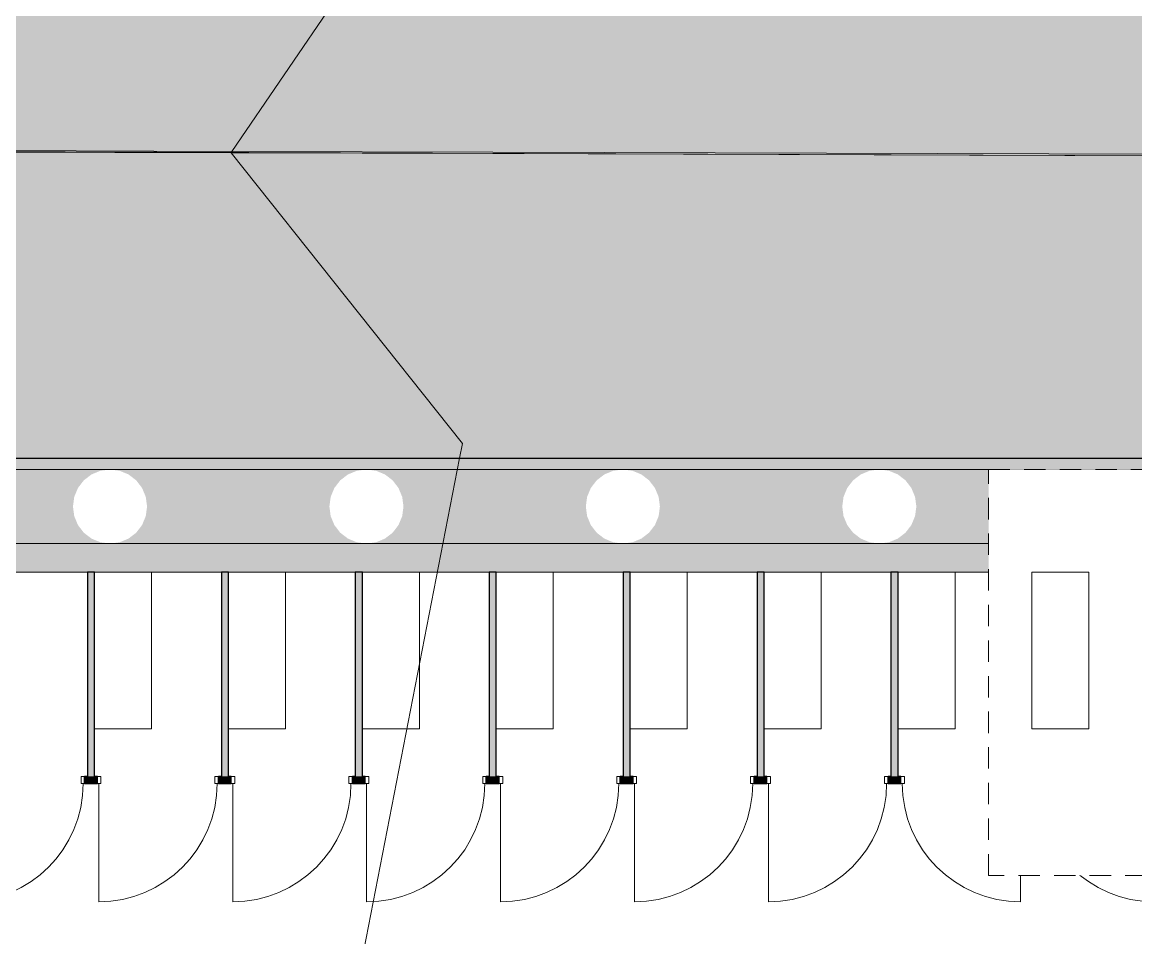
# Model space of a CAD drawing. Header units: metres. Extents: x -14 to 456, y -38 to 65.
# Drawn here: x 139.58 to 147.4, y 28.31 to 34.74 of the extents above; entities that cross this region are included whole.
import ezdxf

# ---------------------------------------------------------------- set-up
doc = ezdxf.new("R2010")
doc.units = ezdxf.units.M
doc.header["$MEASUREMENT"] = 0
doc.set_wipeout_variables(frame=1)
doc.linetypes.add('Strichlinie eng', pattern=[0.002, 0.0015, -0.0005])
doc.linetypes.add('Wipeout_Contour', pattern=[1, 0, -1])
for name, color, linetype in [('111 Wand Aussen - Bohrpfahlwand 80', 7, 'Continuous'), ('130 Wand Innen', 7, 'Continuous'), ('420 Rampe', 7, 'Continuous'), ('520 Fixeinbauten', 7, 'Continuous'), ('710 Gelände', 7, 'Continuous'), ('Neubau_840 Baulinien', 7, 'Continuous')]:
    doc.layers.add(name, color=color, linetype=linetype)
doc.linetypes.add('Grenze Grundstück', pattern='A,0,[3,415_260415_PP_VA_1_1 -2 FDM1.Shx,S=0.00031746,R=0,X=0,Y=0],-0.04,0', length=0.04)

# ---------------------------------------------------------------- blocks, each defined once
blk = doc.blocks.new('Freifläche_1_2', base_point=(82.9313, 64.5937))
at = {"layer": '710 Gelände', "color": 83, "linetype": 'Continuous', "lineweight": 13, "true_color": 0x89cd89}
for p, q in [((144.2401, 38.5079), (141.0565, 33.8311)), ((141.0498, 33.8211), (133.4028, 33.8454)), ((141.0565, 33.8311), (133.4029, 33.8554)), ((141.0498, 33.8211), (141.0565, 33.8311)), ((142.6742, 31.7791), (141.0498, 33.8211)), ((141.0498, 33.8211), (142.8879, 33.8153)), ((142.8879, 33.8253), (141.0565, 33.8311)), ((142.8879, 33.8253), (148.2768, 33.8082)), ((150.5008, 33.7911), (142.8879, 33.8153)), ((142.6742, 31.7791), (142.6544, 31.6774)), ((133.4068, 31.6777), (142.6544, 31.6774)), ((140.0354, 18.2075), (142.6544, 31.6774)), ((142.6544, 31.6774), (142.9138, 31.6774)), ((142.9138, 31.6774), (152.3944, 31.6772))]:
    blk.add_line(p, q, dxfattribs=at)
blk = doc.blocks.new('Decke_7_2', base_point=(152.7396, 33.784))
at = {"layer": '710 Gelände', "color": 8, "linetype": 'Continuous', "lineweight": 0, "flags": 128}
blk.add_lwpolyline([(152.7396, 33.784), (156.9346, 33.7707), (159.8185, 33.7707), (193.2396, 33.7375), (193.2396, 31.6424), (155.2758, 31.6777), (136.2907, 31.6777), (85.8153, 31.9703), (85.8153, 34.1186), (124.7565, 33.8729), (127.6404, 33.8729), (148.2619, 33.7982)], close=True, dxfattribs=at)
blk = doc.blocks.new('Wand_14_2', base_point=(133.4068, 31.6777))
at = {"layer": '111 Wand Aussen - Bohrpfahlwand 80', "linetype": 'Continuous', "lineweight": 0, "true_color": 0x000000}
for points in [[(134.4722, 31.6777), (134.4722, 31.5977), (134.8002, 31.5977), (134.8003, 31.5977), (134.8004, 31.5977), (136.6, 31.5977), (136.6003, 31.5977), (136.6005, 31.5977), (138.3999, 31.5977), (138.4003, 31.5977), (138.4006, 31.5977), (140.1998, 31.5977), (140.2003, 31.5978), (140.2007, 31.5977), (141.9997, 31.5977), (142.0003, 31.5978), (142.0008, 31.5977), (143.7995, 31.5977), (143.8003, 31.5978), (143.801, 31.5977), (145.5994, 31.5977), (145.6003, 31.5978), (145.6011, 31.5977), (147.3993, 31.5977), (147.4003, 31.5978), (147.4012, 31.5977), (148.9118, 31.5977), (148.9118, 31.6777)], [(134.4722, 31.5977), (134.4722, 31.0777), (148.9118, 31.0777), (148.9118, 31.5977), (147.4012, 31.5977), (147.4676, 31.589), (147.5303, 31.563), (147.5841, 31.5217), (147.6254, 31.4678), (147.6514, 31.4051), (147.6603, 31.3378), (147.6514, 31.2705), (147.6254, 31.2078), (147.5841, 31.154), (147.5303, 31.1127), (147.4676, 31.0867), (147.4003, 31.0778), (147.333, 31.0867), (147.2703, 31.1127), (147.2164, 31.154), (147.1751, 31.2078), (147.1491, 31.2705), (147.1403, 31.3378), (147.1491, 31.4051), (147.1751, 31.4678), (147.2164, 31.5217), (147.2703, 31.563), (147.333, 31.589), (147.3993, 31.5977), (145.6011, 31.5977), (145.6676, 31.589), (145.7303, 31.563), (145.7841, 31.5217), (145.8254, 31.4678), (145.8514, 31.4051), (145.8603, 31.3378), (145.8514, 31.2705), (145.8254, 31.2078), (145.7841, 31.154), (145.7303, 31.1126), (145.6676, 31.0867), (145.6003, 31.0778), (145.533, 31.0867), (145.4703, 31.1126), (145.4164, 31.154), (145.3751, 31.2078), (145.3491, 31.2705), (145.3403, 31.3378), (145.3491, 31.4051), (145.3751, 31.4678), (145.4164, 31.5217), (145.4703, 31.563), (145.533, 31.589), (145.5994, 31.5977), (143.801, 31.5977), (143.8676, 31.5889), (143.9303, 31.563), (143.9841, 31.5216), (144.0254, 31.4678), (144.0514, 31.4051), (144.0603, 31.3378), (144.0514, 31.2705), (144.0254, 31.2078), (143.9841, 31.154), (143.9303, 31.1126), (143.8676, 31.0867), (143.8003, 31.0778), (143.733, 31.0867), (143.6703, 31.1126), (143.6164, 31.154), (143.5751, 31.2078), (143.5491, 31.2705), (143.5403, 31.3378), (143.5491, 31.4051), (143.5751, 31.4678), (143.6164, 31.5216), (143.6703, 31.563), (143.733, 31.5889), (143.7995, 31.5977), (142.0009, 31.5977), (142.0676, 31.5889), (142.1303, 31.5629), (142.1841, 31.5216), (142.2254, 31.4678), (142.2514, 31.4051), (142.2603, 31.3378), (142.2514, 31.2705), (142.2254, 31.2078), (142.1841, 31.1539), (142.1303, 31.1126), (142.0676, 31.0866), (142.0003, 31.0778), (141.933, 31.0866), (141.8703, 31.1126), (141.8164, 31.1539), (141.7751, 31.2078), (141.7491, 31.2705), (141.7403, 31.3378), (141.7491, 31.4051), (141.7751, 31.4678), (141.8164, 31.5216), (141.8703, 31.5629), (141.933, 31.5889), (141.9997, 31.5977), (140.2007, 31.5977), (140.2676, 31.5889), (140.3303, 31.5629), (140.3841, 31.5216), (140.4254, 31.4678), (140.4514, 31.4051), (140.4603, 31.3378), (140.4514, 31.2705), (140.4254, 31.2078), (140.3841, 31.1539), (140.3303, 31.1126), (140.2676, 31.0866), (140.2003, 31.0778), (140.133, 31.0866), (140.0703, 31.1126), (140.0164, 31.1539), (139.9751, 31.2078), (139.9491, 31.2705), (139.9403, 31.3378), (139.9491, 31.4051), (139.9751, 31.4678), (140.0164, 31.5216), (140.0703, 31.5629), (140.133, 31.5889), (140.1998, 31.5977), (138.4006, 31.5977), (138.4676, 31.5889), (138.5303, 31.5629), (138.5841, 31.5216), (138.6254, 31.4677), (138.6514, 31.405), (138.6603, 31.3377), (138.6514, 31.2705), (138.6254, 31.2077), (138.5841, 31.1539), (138.5303, 31.1126), (138.4676, 31.0866), (138.4003, 31.0777), (138.333, 31.0866), (138.2703, 31.1126), (138.2164, 31.1539), (138.1751, 31.2077), (138.1491, 31.2705), (138.1403, 31.3377), (138.1491, 31.405), (138.1751, 31.4677), (138.2164, 31.5216), (138.2703, 31.5629), (138.333, 31.5889), (138.3999, 31.5977), (136.6005, 31.5977), (136.6676, 31.5889), (136.7303, 31.5629), (136.7841, 31.5216), (136.8254, 31.4677), (136.8514, 31.405), (136.8603, 31.3377), (136.8514, 31.2704), (136.8254, 31.2077), (136.7841, 31.1539), (136.7303, 31.1126), (136.6676, 31.0866), (136.6003, 31.0777), (136.533, 31.0866), (136.4703, 31.1126), (136.4164, 31.1539), (136.3751, 31.2077), (136.3491, 31.2704), (136.3403, 31.3377), (136.3491, 31.405), (136.3751, 31.4677), (136.4164, 31.5216), (136.4703, 31.5629), (136.533, 31.5889), (136.6, 31.5977), (134.8004, 31.5977), (134.8676, 31.5889), (134.9303, 31.5629), (134.9841, 31.5216), (135.0254, 31.4677), (135.0514, 31.405), (135.0603, 31.3377), (135.0514, 31.2704), (135.0254, 31.2077), (134.9841, 31.1539), (134.9303, 31.1125), (134.8676, 31.0866), (134.8003, 31.0777), (134.733, 31.0866), (134.6703, 31.1125), (134.6164, 31.1539), (134.5751, 31.2077), (134.5491, 31.2704), (134.5403, 31.3377), (134.5491, 31.405), (134.5751, 31.4677), (134.6164, 31.5216), (134.6703, 31.5629), (134.733, 31.5889), (134.8002, 31.5977)], [(148.9118, 31.0777), (134.4722, 31.0777), (134.4722, 30.8777), (148.9118, 30.8777)]]:
    blk.add_hatch(color=18, dxfattribs=at).paths.add_polyline_path(points)
at = {"layer": '111 Wand Aussen - Bohrpfahlwand 80', "color": 7, "linetype": 'Continuous', "lineweight": 13}
for p, q in [((140.1998, 31.5977), (138.4006, 31.5977)), ((141.9997, 31.5977), (140.2007, 31.5977)), ((143.7995, 31.5977), (142.0009, 31.5977)), ((145.5994, 31.5977), (143.801, 31.5977)), ((147.3993, 31.5977), (145.6011, 31.5977))]:
    blk.add_line(p, q, dxfattribs=at)
at = {"layer": '111 Wand Aussen - Bohrpfahlwand 80', "color": 7, "linetype": 'Continuous', "lineweight": 18}
blk.add_line((134.4722, 31.0777), (148.9118, 31.0777), dxfattribs=at)
at = {"layer": '111 Wand Aussen - Bohrpfahlwand 80', "color": 7, "linetype": 'Continuous', "lineweight": 13, "flags": 128}
blk.add_lwpolyline([(148.9118, 31.6777), (134.4722, 31.6777)], dxfattribs=at)
at = {"layer": '111 Wand Aussen - Bohrpfahlwand 80', "color": 7, "linetype": 'Continuous', "lineweight": 18, "flags": 128}
blk.add_lwpolyline([(134.4722, 30.8777), (148.9118, 30.8777)], dxfattribs=at)
blk = doc.blocks.new('Wand_47_2', base_point=(146.6468, 31.6777))
at = {"layer": '130 Wand Innen', "linetype": 'Continuous', "lineweight": 0, "true_color": 0x373737}
blk.add_hatch(color=250, dxfattribs=at).paths.add_polyline_path([(146.6218, 30.8777), (146.6218, 29.4427), (146.6718, 29.4427), (146.6718, 30.8777)])
at = {"layer": '130 Wand Innen', "color": 7, "linetype": 'Continuous', "lineweight": 25, "flags": 128}
for points in [[(146.6218, 30.8777), (146.6218, 29.4427)], [(146.6718, 30.8777), (146.6218, 30.8777)], [(146.6718, 29.4427), (146.6718, 30.8777)]]:
    blk.add_lwpolyline(points, dxfattribs=at)
blk = doc.blocks.new('Wand_48_2', base_point=(145.7068, 31.6777))
at = {"layer": '130 Wand Innen', "linetype": 'Continuous', "lineweight": 0, "true_color": 0x373737}
blk.add_hatch(color=250, dxfattribs=at).paths.add_polyline_path([(145.6818, 30.8777), (145.6818, 29.4427), (145.7318, 29.4427), (145.7318, 30.8777)])
at = {"layer": '130 Wand Innen', "color": 7, "linetype": 'Continuous', "lineweight": 25, "flags": 128}
for points in [[(145.6818, 30.8777), (145.6818, 29.4427)], [(145.7318, 30.8777), (145.6818, 30.8777)], [(145.7318, 29.4427), (145.7318, 30.8777)]]:
    blk.add_lwpolyline(points, dxfattribs=at)
blk = doc.blocks.new('Wand_49_2', base_point=(144.7668, 31.6777))
at = {"layer": '130 Wand Innen', "linetype": 'Continuous', "lineweight": 0, "true_color": 0x373737}
blk.add_hatch(color=250, dxfattribs=at).paths.add_polyline_path([(144.7418, 30.8777), (144.7418, 29.4427), (144.7918, 29.4427), (144.7918, 30.8777)])
at = {"layer": '130 Wand Innen', "color": 7, "linetype": 'Continuous', "lineweight": 25, "flags": 128}
for points in [[(144.7418, 30.8777), (144.7418, 29.4427)], [(144.7918, 30.8777), (144.7418, 30.8777)], [(144.7918, 29.4427), (144.7918, 30.8777)]]:
    blk.add_lwpolyline(points, dxfattribs=at)
blk = doc.blocks.new('Wand_50_2', base_point=(143.8268, 31.6777))
at = {"layer": '130 Wand Innen', "linetype": 'Continuous', "lineweight": 0, "true_color": 0x373737}
blk.add_hatch(color=250, dxfattribs=at).paths.add_polyline_path([(143.8018, 30.8777), (143.8018, 29.4427), (143.8518, 29.4427), (143.8518, 30.8777)])
at = {"layer": '130 Wand Innen', "color": 7, "linetype": 'Continuous', "lineweight": 25, "flags": 128}
for points in [[(143.8018, 30.8777), (143.8018, 29.4427)], [(143.8518, 30.8777), (143.8018, 30.8777)], [(143.8518, 29.4427), (143.8518, 30.8777)]]:
    blk.add_lwpolyline(points, dxfattribs=at)
blk = doc.blocks.new('Wand_51_2', base_point=(141.9468, 31.6777))
at = {"layer": '130 Wand Innen', "linetype": 'Continuous', "lineweight": 0, "true_color": 0x373737}
blk.add_hatch(color=250, dxfattribs=at).paths.add_polyline_path([(141.9218, 30.8777), (141.9218, 29.4427), (141.9718, 29.4427), (141.9718, 30.8777)])
at = {"layer": '130 Wand Innen', "color": 7, "linetype": 'Continuous', "lineweight": 25, "flags": 128}
for points in [[(141.9218, 30.8777), (141.9218, 29.4427)], [(141.9718, 30.8777), (141.9218, 30.8777)], [(141.9718, 29.4427), (141.9718, 30.8777)]]:
    blk.add_lwpolyline(points, dxfattribs=at)
blk = doc.blocks.new('Wand_52_2', base_point=(141.0068, 31.6777))
at = {"layer": '130 Wand Innen', "linetype": 'Continuous', "lineweight": 0, "true_color": 0x373737}
blk.add_hatch(color=250, dxfattribs=at).paths.add_polyline_path([(140.9818, 30.8777), (140.9818, 29.4427), (141.0318, 29.4427), (141.0318, 30.8777)])
at = {"layer": '130 Wand Innen', "color": 7, "linetype": 'Continuous', "lineweight": 25, "flags": 128}
for points in [[(140.9818, 30.8777), (140.9818, 29.4427)], [(141.0318, 30.8777), (140.9818, 30.8777)], [(141.0318, 29.4427), (141.0318, 30.8777)]]:
    blk.add_lwpolyline(points, dxfattribs=at)
blk = doc.blocks.new('Wand_53_2', base_point=(140.0668, 31.6777))
at = {"layer": '130 Wand Innen', "linetype": 'Continuous', "lineweight": 0, "true_color": 0x373737}
blk.add_hatch(color=250, dxfattribs=at).paths.add_polyline_path([(140.0418, 30.8777), (140.0418, 29.4427), (140.0918, 29.4427), (140.0918, 30.8777)])
at = {"layer": '130 Wand Innen', "color": 7, "linetype": 'Continuous', "lineweight": 25, "flags": 128}
for points in [[(140.0418, 30.8777), (140.0418, 29.4427)], [(140.0918, 30.8777), (140.0418, 30.8777)], [(140.0918, 29.4427), (140.0918, 30.8777)]]:
    blk.add_lwpolyline(points, dxfattribs=at)
blk = doc.blocks.new('Metall Zargentür Typ2 27')
at = {"layer": '130 Wand Innen', "color": 8, "linetype": 'Continuous', "lineweight": 0}
blk.add_line((0.415, 0), (0.415, 0.83), dxfattribs=at)
at = {"layer": '130 Wand Innen', "color": 7, "linetype": 'Continuous', "lineweight": 13}
for p, q in [((-0.4, 0), (-0.425, 0)), ((-0.425, 0), (-0.425, -0.05)), ((-0.4, -0.05), (-0.4, 0)), ((0.425, 0), (0.4, 0)), ((0.4, 0), (0.4, -0.05)), ((0.425, -0.05), (0.425, 0)), ((-0.425, -0.05), (-0.4, -0.05)), ((0.4, -0.05), (0.425, -0.05))]:
    blk.add_line(p, q, dxfattribs=at)
at = {"layer": '130 Wand Innen', "color": 7, "linetype": 'Continuous', "lineweight": 25}
for p, q in [((-0.425, 0), (-0.425, -0.05)), ((-0.425, 0), (-0.425, -0.05)), ((0.425, 0), (0.425, -0.05)), ((0.425, 0), (0.425, -0.05))]:
    blk.add_line(p, q, dxfattribs=at)
at = {"layer": '130 Wand Innen', "color": 8, "linetype": 'Continuous', "lineweight": 0}
blk.add_arc((0.415, 0), 0.83, 90, 180, dxfattribs=at)
blk = doc.blocks.new('Wand_58_2', base_point=(137.2218, 29.3927))
at = {"layer": '130 Wand Innen', "linetype": 'Continuous', "lineweight": 0, "true_color": 0x373737}
for points in [[(140.0218, 29.3927), (140.1118, 29.3927), (140.1118, 29.4427), (140.0218, 29.4427)], [(140.9618, 29.3927), (141.0518, 29.3927), (141.0518, 29.4427), (140.9618, 29.4427)], [(141.9018, 29.3927), (141.9918, 29.3927), (141.9918, 29.4427), (141.9018, 29.4427)], [(142.8418, 29.3927), (142.9318, 29.3927), (142.9318, 29.4427), (142.8418, 29.4427)], [(143.7818, 29.3927), (143.8718, 29.3927), (143.8718, 29.4427), (143.7818, 29.4427)], [(144.7218, 29.3927), (144.8118, 29.3927), (144.8118, 29.4427), (144.7218, 29.4427)], [(145.6618, 29.3927), (145.7518, 29.3927), (145.7518, 29.4427), (145.6618, 29.4427)], [(146.6018, 29.3927), (146.6918, 29.3927), (146.6918, 29.4427), (146.6018, 29.4427)]]:
    blk.add_hatch(color=250, dxfattribs=at).paths.add_polyline_path(points)
at = {"layer": '130 Wand Innen', "color": 7, "linetype": 'Continuous', "lineweight": 25}
for p, q in [((140.0218, 29.3927), (140.0218, 29.4427)), ((140.1118, 29.3927), (140.1118, 29.4427)), ((140.9618, 29.3927), (140.9618, 29.4427)), ((141.0518, 29.3927), (141.0518, 29.4427)), ((141.9018, 29.3927), (141.9018, 29.4427)), ((141.9918, 29.3927), (141.9918, 29.4427)), ((142.8418, 29.3927), (142.8418, 29.4427)), ((142.9318, 29.3927), (142.9318, 29.4427)), ((143.7818, 29.3927), (143.7818, 29.4427)), ((143.8718, 29.3927), (143.8718, 29.4427)), ((144.7218, 29.3927), (144.7218, 29.4427)), ((144.8118, 29.3927), (144.8118, 29.4427)), ((145.6618, 29.3927), (145.6618, 29.4427)), ((145.7518, 29.3927), (145.7518, 29.4427)), ((146.6018, 29.3927), (146.6018, 29.4427)), ((146.6918, 29.3927), (146.6918, 29.4427))]:
    blk.add_line(p, q, dxfattribs=at)
at = {"layer": '130 Wand Innen', "color": 7, "linetype": 'Continuous', "lineweight": 25, "flags": 128}
for points in [[(140.0418, 29.4427), (140.0218, 29.4427)], [(140.0218, 29.3927), (140.1118, 29.3927)], [(140.1118, 29.4427), (140.0918, 29.4427)], [(140.9818, 29.4427), (140.9618, 29.4427)], [(140.9618, 29.3927), (141.0518, 29.3927)], [(141.0518, 29.4427), (141.0318, 29.4427)], [(141.9218, 29.4427), (141.9018, 29.4427)], [(141.9018, 29.3927), (141.9918, 29.3927)], [(141.9918, 29.4427), (141.9718, 29.4427)], [(142.8618, 29.4427), (142.8418, 29.4427)], [(142.8418, 29.3927), (142.9318, 29.3927)], [(142.9318, 29.4427), (142.9118, 29.4427)], [(143.8018, 29.4427), (143.7818, 29.4427)], [(143.7818, 29.3927), (143.8718, 29.3927)], [(143.8718, 29.4427), (143.8518, 29.4427)], [(144.7418, 29.4427), (144.7218, 29.4427)], [(144.7218, 29.3927), (144.8118, 29.3927)], [(144.8118, 29.4427), (144.7918, 29.4427)], [(145.6818, 29.4427), (145.6618, 29.4427)], [(145.6618, 29.3927), (145.7518, 29.3927)], [(145.7518, 29.4427), (145.7318, 29.4427)], [(146.6218, 29.4427), (146.6018, 29.4427)], [(146.6018, 29.3927), (146.6918, 29.3927)], [(146.6918, 29.4427), (146.6718, 29.4427)]]:
    blk.add_lwpolyline(points, dxfattribs=at)
at = {"layer": '130 Wand Innen', "color": 7, "linetype": 'Continuous', "lineweight": 13, "rotation": 180}
for p in [(139.5968, 29.3927), (140.5368, 29.3927), (141.4768, 29.3927), (142.4168, 29.3927), (143.3568, 29.3927), (144.2968, 29.3927), (145.2368, 29.3927)]:
    blk.add_blockref('Metall Zargentür Typ2 27', p, dxfattribs=at)
at = {"layer": '130 Wand Innen', "color": 7, "linetype": 'Continuous', "lineweight": 13, "xscale": -1, "rotation": 180}
for p in [(146.1768, 29.3927), (147.1168, 29.3927)]:
    blk.add_blockref('Metall Zargentür Typ2 27', p, dxfattribs=at)
blk = doc.blocks.new('Dachfläche_14_2', base_point=(146.3668, 28.7477))
at = {"color": 254, "linetype": 'Wipeout_Contour', "lineweight": 0, "ltscale": 614.420381}
blk.add_wipeout([(151.9424, 31.5977), (148.7059, 31.5977), (148.7059, 31.5578), (151.9422, 31.5578)], dxfattribs=at).dxf.layer = '420 Rampe'
at = {"color": 254, "linetype": 'Wipeout_Contour', "lineweight": 0, "ltscale": 620.770407}
blk.add_wipeout([(151.948, 31.5578), (151.9481, 31.5977), (151.9424, 31.5977), (151.9422, 31.5578)], dxfattribs=at).dxf.layer = '420 Rampe'
at = {"color": 254, "linetype": 'Wipeout_Contour', "lineweight": 0, "ltscale": 2593.971774}
blk.add_wipeout([(148.7059, 31.5578), (148.7059, 31.5977), (146.3668, 31.5977), (146.3668, 28.7477), (148.7268, 28.7477), (148.7268, 28.949), (148.4877, 30.179), (148.284, 30.179), (148.284, 30.1792), (148.4877, 30.1792), (148.4869, 30.1833), (151.9768, 30.1833), (151.9773, 30.3381), (152.2573, 30.3372), (152.2614, 31.5977), (151.9481, 31.5977), (151.948, 31.5578)], dxfattribs=at).dxf.layer = '420 Rampe'
at = {"layer": '420 Rampe', "color": 8, "linetype": 'Strichlinie eng', "lineweight": 13, "ltscale": 100, "flags": 128}
for points in [[(146.3668, 31.5977), (148.7059, 31.5977), (151.9424, 31.5977)], [(146.3668, 28.7477), (146.3668, 31.5977)], [(148.7059, 31.5578), (148.7059, 31.5977)], [(151.9424, 31.5977), (151.9422, 31.5578)], [(151.9424, 31.5977), (151.9481, 31.5977)], [(151.948, 31.5578), (151.9481, 31.5977)], [(151.9481, 31.5977), (152.2614, 31.5977)], [(152.2614, 31.5977), (152.2573, 30.3372)], [(148.7059, 31.5578), (151.948, 31.5578)], [(151.9773, 30.3381), (151.9768, 30.1833)], [(152.2573, 30.3372), (151.9773, 30.3381)], [(148.284, 30.1792), (148.284, 30.179)], [(148.284, 30.1792), (148.4877, 30.1792)], [(148.284, 30.179), (148.4877, 30.179)], [(148.4869, 30.1833), (148.4877, 30.1792)], [(151.9768, 30.1833), (148.4869, 30.1833)], [(148.4877, 30.179), (148.7268, 28.949), (148.7268, 28.7477)], [(148.7268, 28.7477), (146.3668, 28.7477)]]:
    blk.add_lwpolyline(points, dxfattribs=at)
blk = doc.blocks.new('Wand_96_2', base_point=(142.8868, 31.6777))
at = {"layer": '130 Wand Innen', "linetype": 'Continuous', "lineweight": 0, "true_color": 0x373737}
blk.add_hatch(color=250, dxfattribs=at).paths.add_polyline_path([(142.8618, 30.8777), (142.8618, 29.4427), (142.9118, 29.4427), (142.9118, 30.8777)])
at = {"layer": '130 Wand Innen', "color": 7, "linetype": 'Continuous', "lineweight": 25, "flags": 128}
for points in [[(142.8618, 30.8777), (142.8618, 29.4427)], [(142.9118, 30.8777), (142.8618, 30.8777)], [(142.9118, 29.4427), (142.9118, 30.8777)]]:
    blk.add_lwpolyline(points, dxfattribs=at)

msp = doc.modelspace()

# ---------------------------------------------------------------- hatches: boundary and pattern name
at = {"layer": '710 Gelände', "linetype": 'Continuous', "lineweight": 13, "true_color": 0xb4b4b4}
msp.add_hatch(color=253, dxfattribs=at).paths.add_polyline_path([(121.8699, 31.7431), (133.4068, 31.6777), (152.3918, 31.6777), (171.3829, 31.6618), (171.3829, 44.7876), (145.1567, 44.9593), (130.9433, 44.956), (130.2948, 44.9876), (130.2885, 45.0807), (121.8699, 45.0807)])

# ---------------------------------------------------------------- linework, layer by layer
at = {"layer": '520 Fixeinbauten', "color": 8, "linetype": 'Continuous', "lineweight": 13}
for points in [[(140.4918, 30.8777), (140.4918, 29.7777), (140.0918, 29.7777), (140.0918, 30.8777)], [(141.4318, 30.8777), (141.4318, 29.7777), (141.0318, 29.7777), (141.0318, 30.8777)], [(142.3718, 30.8777), (142.3718, 29.7777), (141.9718, 29.7777), (141.9718, 30.8777)], [(143.3118, 30.8777), (143.3118, 29.7777), (142.9118, 29.7777), (142.9118, 30.8777)], [(144.2518, 30.8777), (144.2518, 29.7777), (143.8518, 29.7777), (143.8518, 30.8777)], [(145.1918, 30.8777), (145.1918, 29.7777), (144.7918, 29.7777), (144.7918, 30.8777)], [(146.1318, 30.8777), (146.1318, 29.7777), (145.7318, 29.7777), (145.7318, 30.8777)]]:
    msp.add_lwpolyline(points, close=True, dxfattribs=at)
at = {"layer": 'Neubau_840 Baulinien', "color": 1, "linetype": 'Continuous', "lineweight": 25, "true_color": 0xfb0106}
msp.add_lwpolyline([(121.8699, 31.7431), (133.4068, 31.6777), (152.3918, 31.6777), (171.3829, 31.6618)], dxfattribs=at)

# ---------------------------------------------------------------- block references
at = {"layer": '111 Wand Aussen - Bohrpfahlwand 80', "color": 7, "lineweight": 25}
msp.add_blockref('Wand_14_2', (133.4068, 31.6777), dxfattribs=at)
at = {"layer": '130 Wand Innen', "color": 7, "lineweight": 25}
for name, p in [('Wand_53_2', (140.0668, 31.6777)), ('Wand_52_2', (141.0068, 31.6777)), ('Wand_51_2', (141.9468, 31.6777)), ('Wand_96_2', (142.8868, 31.6777)), ('Wand_50_2', (143.8268, 31.6777)), ('Wand_49_2', (144.7668, 31.6777)), ('Wand_48_2', (145.7068, 31.6777)), ('Wand_47_2', (146.6468, 31.6777)), ('Wand_58_2', (137.2218, 29.3927))]:
    msp.add_blockref(name, p, dxfattribs=at)
at = {"layer": '710 Gelände', "color": 83, "lineweight": 13, "true_color": 0x89cd89}
msp.add_blockref('Freifläche_1_2', (82.9313, 64.5937), dxfattribs=at)
at = {"layer": '710 Gelände', "color": 8, "linetype": 'Strichlinie eng', "lineweight": 0, "ltscale": 100}
msp.add_blockref('Decke_7_2', (152.7396, 33.784), dxfattribs=at)

# ---------------------------------------------------------------- next in the draw order: block references
at = {"layer": '420 Rampe', "color": 7, "linetype": 'Continuous', "lineweight": 18}
msp.add_blockref('Dachfläche_14_2', (146.3668, 28.7477), dxfattribs=at)

# ---------------------------------------------------------------- next in the draw order: linework, layer by layer
at = {"layer": '520 Fixeinbauten', "color": 8, "linetype": 'Continuous', "lineweight": 13}
msp.add_lwpolyline([(147.0718, 30.8777), (147.0718, 29.7777), (146.6718, 29.7777), (146.6718, 30.8777)], close=True, dxfattribs=at)
at = {"layer": 'Neubau_840 Baulinien', "color": 86, "linetype": 'Grenze Grundstück', "lineweight": 13, "true_color": 0x107f01}
msp.add_lwpolyline([(133.4068, 31.6775), (152.3918, 31.6765), (152.3418, 16.6777), (152.3068, 10.3127), (152.2568, 0.3527), (133.4732, -2.3492), (133.4718, 10.3127), (133.4618, 16.6777)], close=True, dxfattribs=at)

doc.saveas('drawing.dxf')
